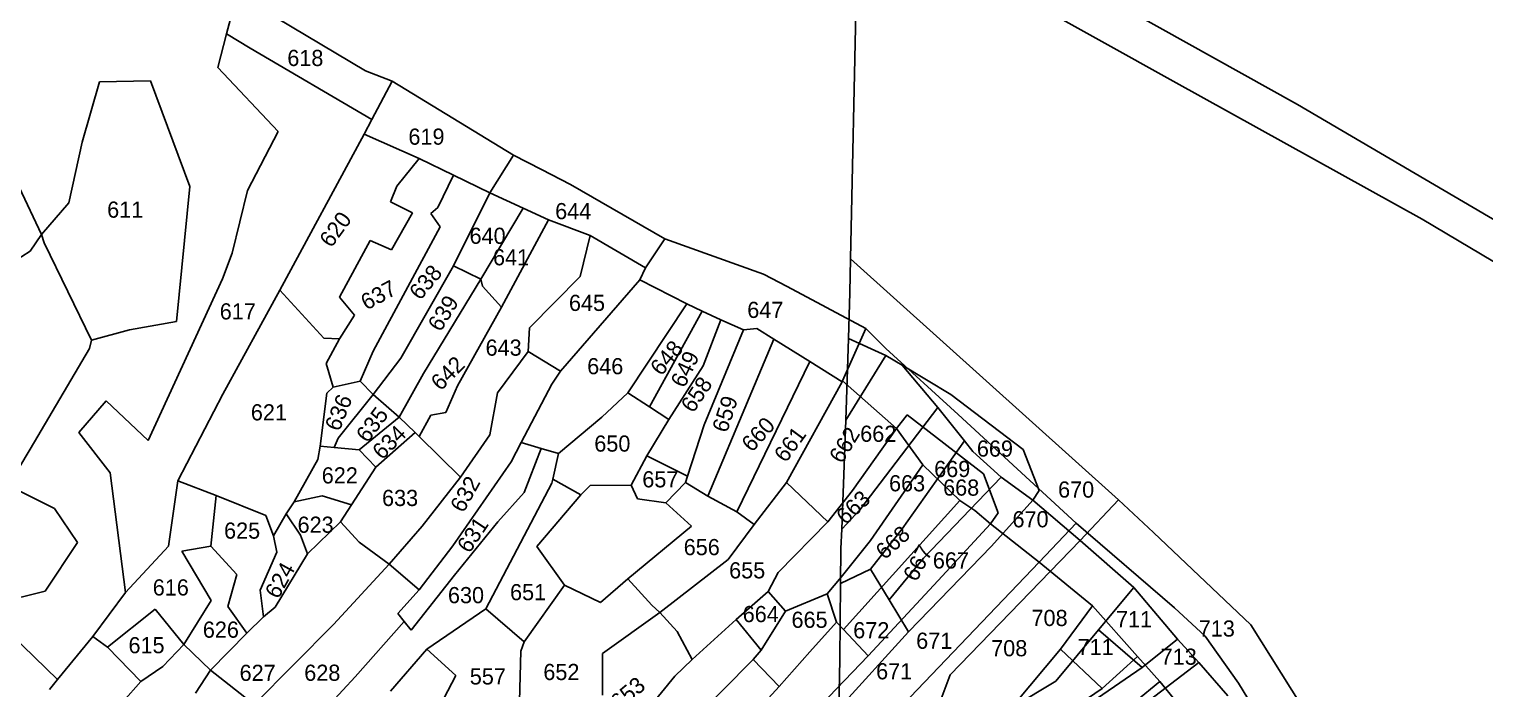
# Model space of a CAD drawing. Header units: metres. Extents: x 291362 to 296970, y 2012513 to 2016467.
# Drawn here: x 293401 to 294229, y 2015529 to 2015905 of the extents above; entities that cross this region are included whole.
import ezdxf
from ezdxf.enums import TextEntityAlignment as Align

# ---------------------------------------------------------------- set-up
doc = ezdxf.new("R2010")
doc.units = ezdxf.units.M
for name, color, linetype in [('OFF', 1, 'Continuous'), ('POLY_PARCEL', 6, 'Continuous'), ('POLY_WATER', 4, 'Continuous'), ('TEXT_PARCEL', 7, 'Continuous')]:
    doc.layers.add(name, color=color, linetype=linetype)
doc.styles.add('TEXT_MAP', font='')
doc.styles.get('TEXT_MAP').set_extended_font_data('Kruti Dev 050')

msp = doc.modelspace()

# ---------------------------------------------------------------- linework, layer by layer
at = {"layer": 'OFF'}
for p, q in [((293873.36, 2016003.11), (293868.43, 2015773.95)), ((293868.43, 2015773.95), (293868.02, 2015754.86)), ((293868.02, 2015754.86), (293867.23, 2015728.76)), ((293867.23, 2015728.76), (293865.83, 2015682.25)), ((293865.83, 2015682.25), (293863.45, 2015620.22)), ((293863.45, 2015620.22), (293863.03, 2015609.32)), ((293863.03, 2015609.32), (293862.81, 2015589.33)), ((293862.81, 2015589.33), (293862.35, 2015546.28)), ((293862.35, 2015546.28), (293861.83, 2015518.41))]:
    msp.add_line(p, q, dxfattribs=at)
at = {"layer": 'POLY_PARCEL'}
for p, q in [((294122.62, 2015861.72), (293902.85, 2015984.36)), ((293519.12, 2015922.89), (293513.69, 2015901.97)), ((293592.67, 2015880.95), (293525.22, 2015921.07)), ((293513.69, 2015901.97), (293508.75, 2015882.9)), ((293513.69, 2015901.97), (293527.19, 2015893.77)), ((293527.19, 2015893.77), (293596.3, 2015853.15)), ((293508.75, 2015882.9), (293542.97, 2015846.4)), ((293607.8, 2015875.03), (293592.67, 2015880.95)), ((293431.58, 2015840.44), (293441.45, 2015874.63)), ((293441.45, 2015874.63), (293470.4, 2015875.29)), ((293470.4, 2015875.29), (293492.78, 2015815.12)), ((293596.3, 2015853.15), (293607.8, 2015875.03)), ((293676.9, 2015832.94), (293607.8, 2015875.03)), ((294712.33, 2015515.55), (294122.62, 2015861.72)), ((293591.98, 2015844.92), (293596.3, 2015853.15)), ((293542.97, 2015846.4), (293525.53, 2015812.86)), ((293543.94, 2015756.14), (293591.98, 2015844.92)), ((293591.98, 2015844.92), (293623.27, 2015830.97)), ((293381.9, 2015844.05), (293408.55, 2015787.82)), ((293424.01, 2015805.91), (293431.58, 2015840.44)), ((293623.27, 2015830.97), (293610.5, 2015815.32)), ((293623.27, 2015830.97), (293642.71, 2015821.57)), ((293663.41, 2015811.56), (293676.9, 2015832.94)), ((293676.9, 2015832.94), (293692.76, 2015824.86)), ((293633.83, 2015803.12), (293642.71, 2015821.57)), ((293642.71, 2015821.57), (293663.41, 2015811.56)), ((293692.76, 2015824.86), (293709.21, 2015816.31)), ((293492.78, 2015815.12), (293485.29, 2015738.31)), ((293525.53, 2015812.86), (293516.93, 2015777.18)), ((293610.5, 2015815.32), (293606.88, 2015806.45)), ((293663.41, 2015811.56), (293642.75, 2015769.95)), ((293682.34, 2015802.86), (293663.41, 2015811.56)), ((293709.21, 2015816.31), (293762.84, 2015785.4)), ((293408.55, 2015787.82), (293424.01, 2015805.91)), ((293606.88, 2015806.45), (293619.39, 2015800.2)), ((293629.88, 2015799.83), (293633.83, 2015803.12)), ((293619.39, 2015800.2), (293607.54, 2015779.15)), ((293635.15, 2015792.27), (293629.88, 2015799.83)), ((293658.21, 2015762.38), (293682.34, 2015802.86)), ((293670.06, 2015746.6), (293696.71, 2015796.25)), ((293696.71, 2015796.25), (293682.34, 2015802.86)), ((293720.4, 2015787.37), (293696.71, 2015796.25)), ((293402.15, 2015778.36), (293408.55, 2015787.82)), ((293409.94, 2015783.03), (293408.55, 2015787.82)), ((293596.98, 2015721.47), (293635.15, 2015792.27)), ((293720.4, 2015787.37), (293714.8, 2015764.03)), ((293751.98, 2015768.96), (293720.4, 2015787.37)), ((293357.52, 2015749.93), (293402.15, 2015778.36)), ((293436.92, 2015727.79), (293409.94, 2015783.03)), ((293595.37, 2015784.41), (293577.93, 2015752.19)), ((293607.54, 2015779.15), (293595.37, 2015784.41)), ((293762.84, 2015785.4), (293751.98, 2015768.96)), ((293818.98, 2015765.26), (293762.84, 2015785.4)), ((293516.93, 2015777.18), (293511.34, 2015762.71)), ((293642.75, 2015769.95), (293612.77, 2015717.62)), ((293642.75, 2015769.95), (293658.21, 2015762.38)), ((294020.72, 2015636.98), (293868.43, 2015773.95)), ((293511.34, 2015762.71), (293469.22, 2015670.64)), ((293625.6, 2015708.74), (293658.21, 2015762.38)), ((293658.21, 2015762.38), (293659.2, 2015758.44)), ((293714.8, 2015764.03), (293685.85, 2015734.76)), ((293703.62, 2015710.1), (293748.69, 2015762.05)), ((293748.69, 2015762.05), (293751.98, 2015768.96)), ((293775.39, 2015748.45), (293748.69, 2015762.05)), ((293832.47, 2015758.35), (293818.98, 2015765.26)), ((293511.62, 2015697.09), (293543.94, 2015756.14)), ((293569.05, 2015728.84), (293543.94, 2015756.14)), ((293659.2, 2015758.44), (293670.06, 2015746.6)), ((293877.22, 2015734.35), (293832.47, 2015758.35)), ((293577.93, 2015752.19), (293586.48, 2015741.99)), ((293645.02, 2015701.84), (293670.06, 2015746.6)), ((293741.83, 2015697.81), (293775.39, 2015748.45)), ((293784.03, 2015744.35), (293775.39, 2015748.45)), ((293485.29, 2015738.31), (293458.63, 2015733.71)), ((293586.48, 2015741.99), (293577.93, 2015728.51)), ((293784.03, 2015744.35), (293754.18, 2015689.81)), ((293794.81, 2015739.24), (293784.03, 2015744.35)), ((293784.61, 2015713.26), (293794.81, 2015739.24)), ((293807.64, 2015733.65), (293794.81, 2015739.24)), ((293458.63, 2015733.71), (293436.92, 2015727.79)), ((293577.93, 2015728.51), (293569.05, 2015728.84)), ((293577.93, 2015728.51), (293570.33, 2015714.56)), ((293685.85, 2015734.76), (293685.19, 2015721.28)), ((293785.26, 2015679.72), (293807.64, 2015733.65)), ((293807.64, 2015733.65), (293815.21, 2015734.31)), ((293815.21, 2015734.31), (293824.89, 2015728.28)), ((293863.95, 2015704.59), (293877.22, 2015734.35)), ((293888.51, 2015719.1), (293867.23, 2015728.76)), ((293877.22, 2015734.35), (293888.49, 2015723.07)), ((293402.15, 2015665.79), (293435.89, 2015723.09)), ((293435.89, 2015723.09), (293436.92, 2015727.79)), ((293589.74, 2015704.37), (293596.98, 2015721.47)), ((293685.19, 2015721.28), (293667.72, 2015697.89)), ((293685.19, 2015721.28), (293703.62, 2015710.1)), ((293824.89, 2015728.28), (293787.4, 2015638.99)), ((293824.89, 2015728.28), (293845.29, 2015715.58)), ((293888.49, 2015723.07), (293929.61, 2015685.58)), ((293570.33, 2015714.56), (293574.28, 2015701.08)), ((293612.77, 2015717.62), (293596.98, 2015696.91)), ((293765.19, 2015682.68), (293784.61, 2015713.26)), ((293803.85, 2015630.11), (293845.29, 2015715.58)), ((293845.29, 2015715.58), (293863.73, 2015704.1)), ((293888.51, 2015719.1), (293865.83, 2015682.25)), ((293897.73, 2015713.59), (293888.51, 2015719.1)), ((293897.73, 2015713.59), (293918, 2015689.55)), ((293925.52, 2015696.95), (293897.73, 2015713.59)), ((293574.28, 2015701.08), (293589.74, 2015704.37)), ((293596.98, 2015696.91), (293589.74, 2015704.37)), ((293611.79, 2015684.08), (293625.6, 2015708.74)), ((293703.62, 2015710.1), (293698.73, 2015702.74)), ((293832.14, 2015646.88), (293863.73, 2015704.1)), ((293863.73, 2015704.1), (293863.95, 2015704.59)), ((293894.66, 2015677.46), (293863.95, 2015704.59)), ((293485.95, 2015647.77), (293511.62, 2015697.09)), ((293570.63, 2015697.71), (293567.02, 2015667.45)), ((293574.28, 2015701.08), (293570.63, 2015697.71)), ((293596.98, 2015696.91), (293577.21, 2015672.06)), ((293596.98, 2015696.91), (293611.79, 2015684.08)), ((293638.44, 2015686.71), (293645.02, 2015701.84)), ((293667.72, 2015697.89), (293663.44, 2015673.89)), ((293698.73, 2015702.74), (293681.29, 2015669.53)), ((293727.03, 2015683.99), (293741.83, 2015697.81)), ((293741.83, 2015697.81), (293754.18, 2015689.81)), ((293966.66, 2015665.63), (293925.52, 2015696.95)), ((293445.21, 2015693.33), (293429.74, 2015675.24)), ((293469.22, 2015670.64), (293445.21, 2015693.33)), ((293754.18, 2015689.81), (293765.19, 2015682.68)), ((293918, 2015689.55), (293873.71, 2015631.39)), ((293918, 2015689.55), (293933.19, 2015670.47)), ((293611.79, 2015684.08), (293589.06, 2015665.48)), ((293611.79, 2015684.08), (293620.86, 2015675.28)), ((293623.3, 2015672.9), (293629.88, 2015685.07)), ((293629.88, 2015685.07), (293638.44, 2015686.71)), ((293702.35, 2015663.28), (293727.03, 2015683.99)), ((293765.19, 2015682.68), (293752.69, 2015661.96)), ((293775.72, 2015650.45), (293785.26, 2015679.72)), ((293900.66, 2015685.25), (293894.66, 2015677.46)), ((293944.09, 2015651.71), (293900.66, 2015685.25)), ((293929.61, 2015685.58), (293996.73, 2015623.76)), ((293429.74, 2015675.24), (293447.46, 2015652.37)), ((293577.21, 2015672.06), (293574.91, 2015666.8)), ((293620.86, 2015675.28), (293598.6, 2015655.62)), ((293620.86, 2015675.28), (293623.3, 2015672.9)), ((293646.66, 2015649.88), (293623.3, 2015672.9)), ((293663.44, 2015673.89), (293646.66, 2015649.88)), ((293869.65, 2015642.28), (293894.66, 2015677.46)), ((293894.66, 2015677.46), (293909.54, 2015656.97)), ((293897.83, 2015620.51), (293933.19, 2015670.47)), ((293933.19, 2015670.47), (293937.93, 2015664.52)), ((293389.81, 2015645.12), (293402.15, 2015665.79)), ((293567.02, 2015667.45), (293565.7, 2015659.89)), ((293567.02, 2015667.45), (293574.91, 2015666.8)), ((293574.91, 2015666.8), (293589.06, 2015665.48)), ((293589.06, 2015665.48), (293598.6, 2015655.62)), ((293681.29, 2015669.53), (293675.59, 2015658.58)), ((293681.29, 2015669.53), (293692.64, 2015666.16)), ((293682.83, 2015641.15), (293692.64, 2015666.16)), ((293692.64, 2015666.16), (293702.35, 2015663.28)), ((293702.35, 2015663.28), (293699.18, 2015648.68)), ((293937.93, 2015664.52), (293954.13, 2015649.91)), ((293975.76, 2015642.3), (293966.66, 2015665.63)), ((293565.7, 2015659.89), (293552.21, 2015635.89)), ((293598.6, 2015655.62), (293584.79, 2015634.12)), ((293675.59, 2015658.58), (293642.36, 2015610.9)), ((293743.76, 2015645.39), (293752.69, 2015661.96)), ((293752.69, 2015661.96), (293775.72, 2015650.45)), ((293909.54, 2015656.97), (293879.86, 2015613.79)), ((293909.54, 2015656.97), (293930.6, 2015636.59)), ((293447.46, 2015652.37), (293456.34, 2015584.31)), ((293480.69, 2015610.61), (293485.95, 2015647.77)), ((293485.95, 2015647.77), (293507.79, 2015639.5)), ((293624.92, 2015622.08), (293646.66, 2015649.88)), ((293698.68, 2015646.37), (293661.17, 2015575.02)), ((293699.18, 2015648.68), (293698.68, 2015646.37)), ((293715.13, 2015639.8), (293699.18, 2015648.68)), ((293763.5, 2015635.19), (293774.56, 2015646.88)), ((293774.56, 2015646.88), (293775.72, 2015650.45)), ((293787.4, 2015638.99), (293774.56, 2015646.88)), ((293813.72, 2015622.88), (293832.14, 2015646.88)), ((293832.14, 2015646.88), (293855.5, 2015624.52)), ((293954.13, 2015649.91), (293909.87, 2015603.83)), ((293952.32, 2015629.68), (293944.09, 2015651.71)), ((293954.13, 2015649.91), (293972.02, 2015636.73)), ((293415.94, 2015632.07), (293389.81, 2015645.12)), ((293507.79, 2015639.5), (293504.83, 2015610.57)), ((293507.79, 2015639.5), (293536.09, 2015627.99)), ((293552.21, 2015635.89), (293568, 2015639.18)), ((293568, 2015639.18), (293584.79, 2015634.12)), ((293668.03, 2015624.38), (293682.83, 2015641.15)), ((293690.13, 2015610.53), (293715.13, 2015639.8)), ((293715.13, 2015639.8), (293720.4, 2015645.06)), ((293720.4, 2015645.06), (293743.76, 2015645.39)), ((293743.76, 2015645.39), (293747.38, 2015637.5)), ((293747.38, 2015637.5), (293763.5, 2015635.19)), ((293787.4, 2015638.99), (293803.85, 2015630.11)), ((293855.5, 2015624.52), (293869.65, 2015642.28)), ((293972.02, 2015636.73), (293975.76, 2015642.3)), ((293429.03, 2015612.64), (293415.94, 2015632.07)), ((293552.21, 2015635.89), (293547.6, 2015628.98)), ((293584.79, 2015634.12), (293578.53, 2015624.38)), ((293763.5, 2015635.19), (293777.98, 2015622.04)), ((293803.85, 2015630.11), (293813.72, 2015622.88)), ((293873.71, 2015631.39), (293863.45, 2015620.22)), ((293864.45, 2015563.2), (293930.6, 2015636.59)), ((293930.6, 2015636.59), (293939.16, 2015631)), ((293939.16, 2015631), (293948.04, 2015623.43)), ((293948.04, 2015623.43), (293952.32, 2015629.68)), ((293948.64, 2015610.57), (293972.02, 2015636.73)), ((293972.02, 2015636.73), (293999.09, 2015613.89)), ((293999.09, 2015613.89), (294020.72, 2015636.98)), ((294040.7, 2015618.45), (294020.72, 2015636.98)), ((293536.09, 2015627.99), (293540.36, 2015616.49)), ((293540.36, 2015616.49), (293547.6, 2015628.98)), ((293547.6, 2015628.98), (293555.83, 2015616.81)), ((293559.78, 2015606.29), (293578.53, 2015624.38)), ((293578.53, 2015624.38), (293589.06, 2015612.87)), ((293606.17, 2015600.37), (293624.92, 2015622.08)), ((293643.35, 2015594.13), (293668.03, 2015624.38)), ((293777.98, 2015622.04), (293741.78, 2015592.12)), ((293798.85, 2015602.97), (293813.72, 2015622.88)), ((293855.5, 2015624.52), (293827.22, 2015595.7)), ((293918.36, 2015591.1), (293948.04, 2015623.43)), ((293975.7, 2015601.62), (293948.04, 2015623.43)), ((293996.73, 2015623.76), (293975.7, 2015601.62)), ((293996.73, 2015623.76), (294052.7, 2015575.64)), ((293410.52, 2015585.08), (293429.03, 2015612.64)), ((293540.36, 2015616.49), (293542.34, 2015607.28)), ((293555.83, 2015616.81), (293559.78, 2015606.29)), ((293589.06, 2015612.87), (293606.17, 2015600.37)), ((293879.86, 2015613.79), (293863.08, 2015593.07)), ((293879.87, 2015597.59), (293897.83, 2015620.51)), ((293999.09, 2015613.89), (293925.18, 2015537.5)), ((294029.42, 2015587.18), (293999.09, 2015613.89)), ((294096.03, 2015565.95), (294040.7, 2015618.45)), ((293456.34, 2015584.31), (293480.69, 2015610.61)), ((293504.83, 2015610.57), (293488.26, 2015607.84)), ((293488.26, 2015607.84), (293505.06, 2015579.67)), ((293504.83, 2015610.57), (293519.64, 2015594.45)), ((293542.34, 2015607.28), (293532.8, 2015585.58)), ((293541.35, 2015576.04), (293559.78, 2015606.29)), ((293642.36, 2015610.9), (293623.28, 2015585.9)), ((293705.92, 2015588.5), (293690.13, 2015610.53)), ((293901.45, 2015562), (293948.64, 2015610.57)), ((293574.45, 2015566.13), (293606.17, 2015600.37)), ((293606.17, 2015600.37), (293623.28, 2015585.9)), ((293760.05, 2015572.9), (293798.85, 2015602.97)), ((293879.87, 2015597.59), (293862.81, 2015589.33)), ((293890.47, 2015580.11), (293879.87, 2015597.59)), ((293909.87, 2015603.83), (293890.47, 2015580.11)), ((293975.7, 2015601.62), (293902.36, 2015524.7)), ((294006, 2015576.66), (293975.7, 2015601.62)), ((293519.64, 2015594.45), (293514.37, 2015576.37)), ((293618.67, 2015562.89), (293643.35, 2015594.13)), ((293682.89, 2015556.27), (293705.92, 2015588.5)), ((293726.32, 2015578.63), (293705.92, 2015588.5)), ((293741.78, 2015592.12), (293726.32, 2015578.63)), ((293741.78, 2015592.12), (293755.44, 2015577.17)), ((293827.22, 2015595.7), (293821.62, 2015584.85)), ((293863.08, 2015593.07), (293855.18, 2015583.54)), ((293878.54, 2015548.35), (293918.36, 2015591.1)), ((293376.05, 2015576.38), (293410.52, 2015585.08)), ((293437.73, 2015559.33), (293456.34, 2015584.31)), ((293505.06, 2015579.67), (293489.34, 2015554.75)), ((293532.8, 2015585.58), (293534.77, 2015570.45)), ((293623.28, 2015585.9), (293611.1, 2015572.42)), ((293821.62, 2015584.85), (293803.48, 2015568.95)), ((293821.62, 2015584.85), (293831.49, 2015573.67)), ((293831.49, 2015573.67), (293855.18, 2015583.54)), ((293855.18, 2015583.54), (293860.45, 2015567.42)), ((293901.45, 2015562), (293890.47, 2015580.11)), ((294009.36, 2015563.09), (294029.42, 2015587.18)), ((294029.42, 2015587.18), (294054.33, 2015557.75)), ((293473.08, 2015574.8), (293445.97, 2015553.12)), ((293489.34, 2015554.75), (293473.08, 2015574.8)), ((293514.37, 2015576.37), (293525.23, 2015561.24)), ((293534.77, 2015570.45), (293541.35, 2015576.04)), ((293611.1, 2015572.42), (293614.71, 2015567.87)), ((293627.57, 2015552.04), (293661.17, 2015575.02)), ((293661.17, 2015575.02), (293682.89, 2015556.27)), ((293727.41, 2015549.53), (293760.05, 2015572.9)), ((293755.44, 2015577.17), (293760.05, 2015572.9)), ((293760.05, 2015572.9), (293769.92, 2015562.04)), ((293817.63, 2015551.52), (293831.49, 2015573.67)), ((293987.91, 2015551.99), (294006, 2015576.66)), ((294031.68, 2015547.83), (294006, 2015576.66)), ((294052.7, 2015575.64), (294070.13, 2015559.52)), ((293525.23, 2015561.24), (293534.77, 2015570.45)), ((293529.46, 2015520.62), (293574.45, 2015566.13)), ((293586.92, 2015536.33), (293614.71, 2015567.87)), ((293614.71, 2015567.87), (293618.67, 2015562.89)), ((293778.48, 2015546.26), (293803.48, 2015568.95)), ((293803.48, 2015568.95), (293817.63, 2015551.52)), ((293845.27, 2015550.53), (293860.45, 2015567.42)), ((293860.45, 2015567.42), (293864.45, 2015563.2)), ((293864.45, 2015563.2), (293878.54, 2015548.35)), ((293985.14, 2015533.79), (294009.36, 2015563.09)), ((294009.36, 2015563.09), (294034.3, 2015541.57)), ((294134.39, 2015505.03), (294096.03, 2015565.95)), ((293391.29, 2015560.42), (293417.65, 2015534.84)), ((293417.65, 2015534.84), (293437.73, 2015559.33)), ((293445.97, 2015553.12), (293437.73, 2015559.33)), ((293477.42, 2015542.29), (293489.34, 2015554.75)), ((293504.52, 2015540.12), (293489.34, 2015554.75)), ((293525.23, 2015561.24), (293504.52, 2015540.12)), ((293682.89, 2015556.27), (293681.01, 2015550.84)), ((293769.92, 2015562.04), (293778.48, 2015546.26)), ((293861.83, 2015518.41), (293901.45, 2015562)), ((294034.3, 2015541.57), (294054.33, 2015557.75)), ((294054.33, 2015557.75), (294066.38, 2015544.4)), ((294070.13, 2015559.52), (294089.01, 2015532.72)), ((293445.97, 2015553.12), (293464.95, 2015533.62)), ((293606.97, 2015528.2), (293627.57, 2015552.04)), ((293627.57, 2015552.04), (293644.11, 2015537.09)), ((293681.01, 2015550.84), (293680.35, 2015522.56)), ((293727.41, 2015525.85), (293727.41, 2015549.53)), ((293817.63, 2015551.52), (293813.02, 2015546.26)), ((293878.54, 2015548.35), (293820.59, 2015488.06)), ((293827.83, 2015530.81), (293845.27, 2015550.53)), ((293961.59, 2015520.75), (293987.91, 2015551.99)), ((293987.91, 2015551.99), (294011.6, 2015529.74)), ((294011.6, 2015529.74), (294031.68, 2015547.83)), ((294044.26, 2015533.7), (294031.68, 2015547.83)), ((293464.95, 2015533.62), (293477.42, 2015542.29)), ((293496.07, 2015527.05), (293504.52, 2015540.12)), ((293504.52, 2015540.12), (293529.46, 2015520.62)), ((293741.88, 2015474.23), (293813.02, 2015546.26)), ((293768.53, 2015536.7), (293778.48, 2015546.26)), ((293813.02, 2015546.26), (293827.83, 2015530.81)), ((293973.39, 2015500.11), (294034.3, 2015541.57)), ((294066.38, 2015544.4), (294035.08, 2015520.34)), ((294066.38, 2015544.4), (294082.99, 2015525.63)), ((293413.06, 2015529.23), (293417.65, 2015534.84)), ((293464.95, 2015533.62), (293424.83, 2015488.65)), ((293565.78, 2015513.58), (293586.92, 2015536.33)), ((293644.11, 2015537.09), (293634.9, 2015519.75)), ((293733.99, 2015494.61), (293768.53, 2015536.7)), ((293827.83, 2015530.81), (293771.17, 2015468.96)), ((293925.18, 2015537.5), (293917.64, 2015517.74)), ((293960.95, 2015519.29), (293985.14, 2015533.79)), ((294044.26, 2015533.7), (294012.26, 2015507.38)), ((294074.2, 2015497.2), (294044.26, 2015533.7)), ((294089.01, 2015532.72), (294112.7, 2015493.91)), ((294011.6, 2015529.74), (293927.7, 2015472.85))]:
    msp.add_line(p, q, dxfattribs=at)
at = {"layer": 'POLY_WATER'}
for p, q in [((294053.51, 2015874.12), (293824.77, 2016001.66)), ((294193.36, 2015796.63), (294053.51, 2015874.12)), ((294315.76, 2015723.74), (294193.36, 2015796.63))]:
    msp.add_line(p, q, dxfattribs=at)

# ---------------------------------------------------------------- texts
at = {"layer": 'TEXT_PARCEL', "style": 'TEXT_MAP'}
for s, p in [('618', (293558.52, 2015888.24)), ('619', (293627.37, 2015843.5)), ('611', (293456.09, 2015802)), ('644', (293710.79, 2015801.15)), ('640', (293662.12, 2015787.13)), ('641', (293675.46, 2015774.91)), ('645', (293718.63, 2015748.98)), ('617', (293520.11, 2015744.14)), ('647', (293820, 2015745)), ('643', (293671.23, 2015723.53)), ('646', (293729, 2015712.98)), ('621', (293537.78, 2015686.75)), ('650', (293733.04, 2015668.98)), ('622', (293578.1, 2015650.89)), ('669', (293926.25, 2015654.54)), ('657', (293760.33, 2015648.66)), ('633', (293612.37, 2015638.06)), ('670', (293970.78, 2015625.94)), ('625', (293522.56, 2015619.49)), ('623', (293564.34, 2015622.84)), ('656', (293783.87, 2015610.12)), ('655', (293809.69, 2015596.89)), ('616', (293482.02, 2015587.18)), ('651', (293685.14, 2015584.49)), ('630', (293649.84, 2015582.81)), ('664', (293817.41, 2015572.04)), ('665', (293845.15, 2015568.79)), ('626', (293510.48, 2015563.18)), ('615', (293468.22, 2015554.34)), ('708', (293958.67, 2015552.62)), ('711', (294007.83, 2015553.34)), ('713', (294055.04, 2015547.81)), ('627', (293531.38, 2015538.62)), ('628', (293568.14, 2015538.67)), ('557', (293662.25, 2015536.52)), ('652', (293704.07, 2015539.1)), ('671', (293893.26, 2015539.51))]:
    msp.add_text(s, height=9.19, dxfattribs=at).set_placement(p, align=Align.MIDDLE)
for s, rotation, p in [('620', 53.95681, (293575.59, 2015790.83)), ('638', 50.17811, (293626.84, 2015760.78)), ('637', 28.42899, (293600.1, 2015753.46)), ('639', 58.37758, (293636.84, 2015743.14)), ('648', 50.17799, (293763.85, 2015717.77)), ('649', 64.87235, (293774.26, 2015711.35)), ('642', 44.98333, (293639.42, 2015709)), ('658', 56.29455, (293780.89, 2015696.93)), ('636', 68.18712, (293577.35, 2015686.65)), ('659', 72.06234, (293797.03, 2015685.83)), ('635', 53.11413, (293596.43, 2015679.8)), ('634', 44.98326, (293606.16, 2015669.77)), ('660', 47.6098, (293815.93, 2015674.27)), ('661', 53.65724, (293834.02, 2015668.6)), ('662', 58.65651, (293864.97, 2015668.23)), ('632', 60.93131, (293649.34, 2015640.29)), ('663', 43.4352, (293869.93, 2015632.75)), ('631', 56.29454, (293653.64, 2015617.14)), ('668', 41.86132, (293892.42, 2015612.78)), ('667', 62.08894, (293906.68, 2015601.11)), ('624', 60.93121, (293544.03, 2015591.26)), ('653', 39.59432, (293741.79, 2015527.02))]:
    msp.add_text(s, height=9.19, rotation=rotation, dxfattribs=at).set_placement(p, align=Align.MIDDLE)
for s, p in [('662', (293884.2, 2015669.95)), ('669', (293950.53, 2015661.53)), ('663', (293900.6, 2015641.8)), ('668', (293931.33, 2015639.36)), ('670', (293996.7, 2015638.24)), ('667', (293925.51, 2015597.94)), ('708', (293981.58, 2015565.23)), ('711', (294029.62, 2015564.52)), ('672', (293880.23, 2015558.23)), ('713', (294076.67, 2015559.23)), ('671', (293916.02, 2015552.26))]:
    msp.add_text(s, height=9.2, rotation=359.85113, dxfattribs=at).set_placement(p, align=Align.CENTER)

doc.saveas('drawing.dxf')
